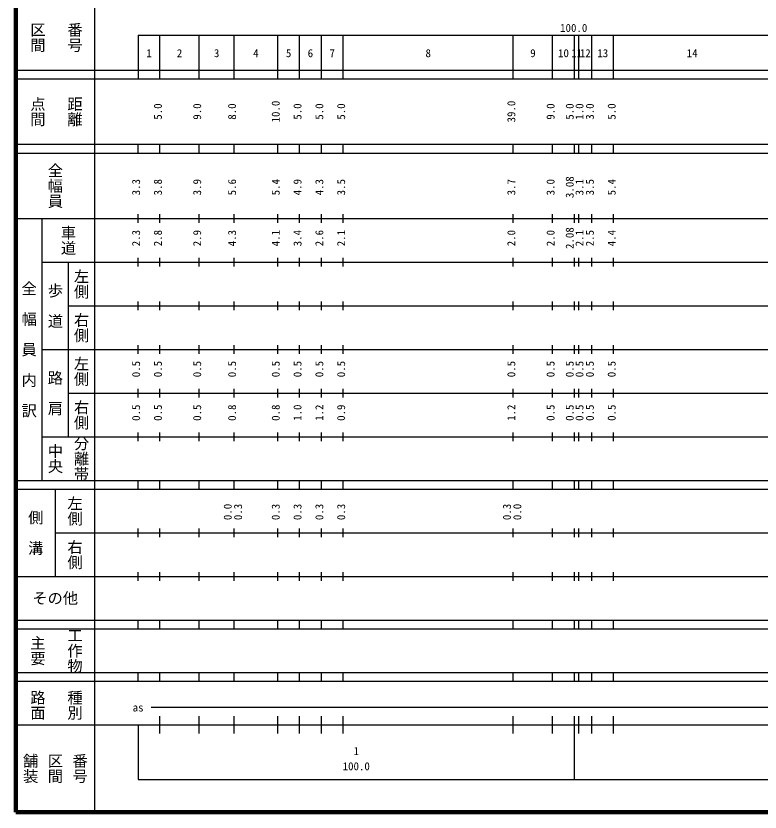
# Model space of a CAD drawing. Units: millimetres on the paper, enlarged 1000 times. Extents: x 40000 to 680000, y 20000 to 380000.
# Drawn here: x 40000 to 210558, y 20000 to 202409 of the extents above; entities that cross this region are included whole.
import ezdxf
from ezdxf.enums import TextEntityAlignment as Align

# ---------------------------------------------------------------- set-up
doc = ezdxf.new("R2010")
doc.units = ezdxf.units.MM
doc.header["$LTSCALE"] = 1000
doc.layers.add('M-TTL', color=2, linetype='Continuous', lineweight=140)
doc.layers.add('M-TTL-BAND', color=7, linetype='Continuous', lineweight=25)
doc.styles.add('@ＭＳ ゴシック', font='')
doc.styles.add('ＭＳ ゴシック', font='')
doc.styles.get('@ＭＳ ゴシック').set_extended_font_data('@MS Gothic')
doc.styles.get('ＭＳ ゴシック').set_extended_font_data('MS Gothic')

msp = doc.modelspace()

# ---------------------------------------------------------------- linework, layer by layer
at = {"layer": 'M-TTL'}
for p, q in [((40000, 380000), (40000, 20000)), ((40000, 20000), (680000, 20000))]:
    msp.add_line(p, q, dxfattribs=at)
at = {"layer": 'M-TTL-BAND'}
for p, q in [((58000, 370000), (58000, 20000)), ((68000, 198000), (579000, 198000)), ((68000, 198000), (68000, 188000)), ((73000, 188000), (73000, 198000)), ((82000, 188000), (82000, 198000)), ((90000, 188000), (90000, 198000)), ((100000, 188000), (100000, 198000)), ((105000, 188000), (105000, 198000)), ((110000, 188000), (110000, 198000)), ((115000, 188000), (115000, 198000)), ((154000, 188000), (154000, 198000)), ((163000, 188000), (163000, 198000)), ((168000, 188000), (168000, 198000)), ((169000, 188000), (169000, 198000)), ((172000, 188000), (172000, 198000)), ((177000, 188000), (177000, 198000)), ((40000, 190000), (579000, 190000)), ((40000, 188000), (579000, 188000)), ((40000, 173000), (579000, 173000)), ((68000, 171000), (68000, 173000)), ((73000, 171000), (73000, 173000)), ((82000, 171000), (82000, 173000)), ((90000, 171000), (90000, 173000)), ((100000, 171000), (100000, 173000)), ((105000, 171000), (105000, 173000)), ((110000, 171000), (110000, 173000)), ((115000, 171000), (115000, 173000)), ((154000, 171000), (154000, 173000)), ((163000, 171000), (163000, 173000)), ((168000, 171000), (168000, 173000)), ((169000, 171000), (169000, 173000)), ((172000, 171000), (172000, 173000)), ((177000, 171000), (177000, 173000)), ((40000, 171000), (579000, 171000)), ((68000, 155000), (68000, 157000)), ((73000, 155000), (73000, 157000)), ((82000, 155000), (82000, 157000)), ((90000, 155000), (90000, 157000)), ((100000, 155000), (100000, 157000)), ((105000, 155000), (105000, 157000)), ((110000, 155000), (110000, 157000)), ((115000, 155000), (115000, 157000)), ((154000, 155000), (154000, 157000)), ((163000, 155000), (163000, 157000)), ((168000, 155000), (168000, 157000)), ((169000, 155000), (169000, 157000)), ((172000, 155000), (172000, 157000)), ((177000, 155000), (177000, 157000)), ((40000, 156000), (579000, 156000)), ((46000, 96000), (46000, 156000)), ((46000, 146000), (579000, 146000)), ((52000, 146000), (52000, 106000)), ((68000, 145000), (68000, 147000)), ((73000, 145000), (73000, 147000)), ((82000, 145000), (82000, 147000)), ((90000, 145000), (90000, 147000)), ((100000, 145000), (100000, 147000)), ((105000, 145000), (105000, 147000)), ((110000, 145000), (110000, 147000)), ((115000, 145000), (115000, 147000)), ((154000, 145000), (154000, 147000)), ((163000, 145000), (163000, 147000)), ((168000, 145000), (168000, 147000)), ((169000, 145000), (169000, 147000)), ((172000, 145000), (172000, 147000)), ((177000, 145000), (177000, 147000)), ((68000, 135000), (68000, 137000)), ((73000, 135000), (73000, 137000)), ((82000, 135000), (82000, 137000)), ((90000, 135000), (90000, 137000)), ((100000, 135000), (100000, 137000)), ((105000, 135000), (105000, 137000)), ((110000, 135000), (110000, 137000)), ((115000, 135000), (115000, 137000)), ((154000, 135000), (154000, 137000)), ((163000, 135000), (163000, 137000)), ((168000, 135000), (168000, 137000)), ((169000, 135000), (169000, 137000)), ((172000, 135000), (172000, 137000)), ((177000, 135000), (177000, 137000)), ((52000, 136000), (579000, 136000)), ((46000, 126000), (579000, 126000)), ((68000, 125000), (68000, 127000)), ((73000, 125000), (73000, 127000)), ((82000, 125000), (82000, 127000)), ((90000, 125000), (90000, 127000)), ((100000, 125000), (100000, 127000)), ((105000, 125000), (105000, 127000)), ((110000, 125000), (110000, 127000)), ((115000, 125000), (115000, 127000)), ((154000, 125000), (154000, 127000)), ((163000, 125000), (163000, 127000)), ((168000, 125000), (168000, 127000)), ((169000, 125000), (169000, 127000)), ((172000, 125000), (172000, 127000)), ((177000, 125000), (177000, 127000)), ((68000, 115000), (68000, 117000)), ((73000, 115000), (73000, 117000)), ((82000, 115000), (82000, 117000)), ((90000, 115000), (90000, 117000)), ((100000, 115000), (100000, 117000)), ((105000, 115000), (105000, 117000)), ((110000, 115000), (110000, 117000)), ((115000, 115000), (115000, 117000)), ((154000, 115000), (154000, 117000)), ((163000, 115000), (163000, 117000)), ((168000, 115000), (168000, 117000)), ((169000, 115000), (169000, 117000)), ((172000, 115000), (172000, 117000)), ((177000, 115000), (177000, 117000)), ((52000, 116000), (579000, 116000)), ((46000, 106000), (579000, 106000)), ((68000, 105000), (68000, 107000)), ((73000, 105000), (73000, 107000)), ((82000, 105000), (82000, 107000)), ((90000, 105000), (90000, 107000)), ((100000, 105000), (100000, 107000)), ((105000, 105000), (105000, 107000)), ((110000, 105000), (110000, 107000)), ((115000, 105000), (115000, 107000)), ((154000, 105000), (154000, 107000)), ((163000, 105000), (163000, 107000)), ((168000, 105000), (168000, 107000)), ((169000, 105000), (169000, 107000)), ((172000, 105000), (172000, 107000)), ((177000, 105000), (177000, 107000)), ((40000, 96000), (579000, 96000)), ((68000, 94000), (68000, 96000)), ((73000, 94000), (73000, 96000)), ((82000, 94000), (82000, 96000)), ((90000, 94000), (90000, 96000)), ((100000, 94000), (100000, 96000)), ((105000, 94000), (105000, 96000)), ((110000, 94000), (110000, 96000)), ((115000, 94000), (115000, 96000)), ((154000, 94000), (154000, 96000)), ((163000, 94000), (163000, 96000)), ((168000, 94000), (168000, 96000)), ((169000, 94000), (169000, 96000)), ((172000, 94000), (172000, 96000)), ((177000, 94000), (177000, 96000)), ((40000, 94000), (579000, 94000)), ((49000, 94000), (49000, 74000)), ((49000, 84000), (579000, 84000)), ((68000, 83000), (68000, 85000)), ((73000, 83000), (73000, 85000)), ((82000, 83000), (82000, 85000)), ((90000, 83000), (90000, 85000)), ((100000, 83000), (100000, 85000)), ((105000, 83000), (105000, 85000)), ((110000, 83000), (110000, 85000)), ((115000, 83000), (115000, 85000)), ((154000, 83000), (154000, 85000)), ((163000, 83000), (163000, 85000)), ((168000, 83000), (168000, 85000)), ((169000, 83000), (169000, 85000)), ((172000, 83000), (172000, 85000)), ((177000, 83000), (177000, 85000)), ((68000, 73000), (68000, 75000)), ((73000, 73000), (73000, 75000)), ((82000, 73000), (82000, 75000)), ((90000, 73000), (90000, 75000)), ((100000, 73000), (100000, 75000)), ((105000, 73000), (105000, 75000)), ((110000, 73000), (110000, 75000)), ((115000, 73000), (115000, 75000)), ((154000, 73000), (154000, 75000)), ((163000, 73000), (163000, 75000)), ((168000, 73000), (168000, 75000)), ((169000, 73000), (169000, 75000)), ((172000, 73000), (172000, 75000)), ((177000, 73000), (177000, 75000)), ((40000, 74000), (579000, 74000)), ((40000, 64000), (579000, 64000)), ((68000, 62000), (68000, 64000)), ((73000, 62000), (73000, 64000)), ((82000, 62000), (82000, 64000)), ((90000, 62000), (90000, 64000)), ((100000, 62000), (100000, 64000)), ((105000, 62000), (105000, 64000)), ((110000, 62000), (110000, 64000)), ((115000, 62000), (115000, 64000)), ((154000, 62000), (154000, 64000)), ((163000, 62000), (163000, 64000)), ((168000, 62000), (168000, 64000)), ((169000, 62000), (169000, 64000)), ((172000, 62000), (172000, 64000)), ((177000, 62000), (177000, 64000)), ((40000, 62000), (579000, 62000)), ((40000, 52000), (579000, 52000)), ((68000, 50000), (68000, 52000)), ((73000, 50000), (73000, 52000)), ((82000, 50000), (82000, 52000)), ((90000, 50000), (90000, 52000)), ((100000, 50000), (100000, 52000)), ((105000, 50000), (105000, 52000)), ((110000, 50000), (110000, 52000)), ((115000, 50000), (115000, 52000)), ((154000, 50000), (154000, 52000)), ((163000, 50000), (163000, 52000)), ((168000, 50000), (168000, 52000)), ((169000, 50000), (169000, 52000)), ((172000, 50000), (172000, 52000)), ((177000, 50000), (177000, 52000)), ((40000, 50000), (579000, 50000)), ((71000, 44000), (565000, 44000)), ((73000, 38000), (73000, 42000)), ((82000, 38000), (82000, 42000)), ((90000, 38000), (90000, 42000)), ((100000, 38000), (100000, 42000)), ((105000, 38000), (105000, 42000)), ((110000, 38000), (110000, 42000)), ((115000, 38000), (115000, 42000)), ((154000, 38000), (154000, 42000)), ((163000, 38000), (163000, 42000)), ((168000, 27500), (168000, 42000)), ((169000, 38000), (169000, 42000)), ((172000, 38000), (172000, 42000)), ((177000, 38000), (177000, 42000)), ((40000, 40000), (579000, 40000)), ((68000, 40000), (68000, 27500)), ((68000, 27500), (579000, 27500))]:
    msp.add_line(p, q, dxfattribs=at)

# ---------------------------------------------------------------- texts
at = {"layer": 'M-TTL-BAND', "style": '@ＭＳ ゴシック'}
for s, p in [('番号', (53500, 197500)), ('区間', (45000, 197500)), ('点間', (45000, 180500)), ('距離', (53500, 180500)), ('全幅員', (49000, 163500)), ('車道', (52000, 151000)), ('左側', (55000, 141000)), ('全\u3000幅\u3000員\u3000内\u3000訳', (43000, 126000)), ('歩\u3000道', (49000, 136000)), ('右側', (55000, 131000)), ('左側', (55000, 121000)), ('路\u3000肩', (49000, 116000)), ('右側', (55000, 111000)), ('分離帯', (55000, 101000)), ('中央', (49000, 101000)), ('左側', (53500, 89000)), ('側\u3000溝', (44500, 84000)), ('右側', (53500, 79000)), ('主要', (45000, 57000)), ('工作物', (53500, 57000)), ('路面', (45000, 44500)), ('種別', (53500, 44500)), ('舗装', (43333, 30000)), ('区間', (49000, 30000)), ('番号', (54667, 30000))]:
    msp.add_text(s, height=2566, rotation=270, dxfattribs=at).set_placement(p, align=Align.MIDDLE_CENTER)
at = {"layer": 'M-TTL-BAND', "style": 'ＭＳ ゴシック'}
for s, p in [('100.0', (167844, 198195)), ('1', (70500, 192405)), ('2', (77500, 192405)), ('3', (86000, 192405)), ('4', (95000, 192405)), ('5', (102500, 192405)), ('6', (107500, 192405)), ('7', (112500, 192405)), ('8', (134500, 192405)), ('9', (158500, 192405)), ('10', (165500, 192405)), ('11', (168500, 192405)), ('12', (170500, 192405)), ('13', (174500, 192405)), ('14', (195000, 192405)), ('as', (68000, 42500)), ('1', (118000, 32523)), ('100.0', (118000, 29033))]:
    msp.add_text(s, height=1833, dxfattribs=at).set_placement(p, align=Align.BOTTOM_CENTER)
for s, p in [('10.0', (101000, 180500)), ('39.0', (155000, 180500)), ('5.0', (74000, 180500)), ('9.0', (83000, 180500)), ('8.0', (91000, 180500)), ('5.0', (106000, 180500)), ('5.0', (111000, 180500)), ('5.0', (116000, 180500)), ('9.0', (164000, 180500)), ('5.0', (168383, 180500)), ('1.0', (170621, 180500)), ('3.0', (173000, 180500)), ('5.0', (178000, 180500)), ('3.3', (69000, 163174)), ('3.8', (74000, 163174)), ('3.9', (83000, 163174)), ('5.6', (91000, 163174)), ('5.4', (101000, 163174)), ('4.9', (106000, 163174)), ('4.3', (111000, 163174)), ('3.5', (116000, 163174)), ('3.7', (155000, 163174)), ('3.0', (164000, 163174)), ('3.08', (168383, 163174)), ('3.1', (170621, 163174)), ('3.5', (173000, 163174)), ('5.4', (178000, 163174)), ('2.8', (74000, 151500)), ('2.9', (83000, 151500)), ('4.1', (101000, 151500)), ('3.4', (106000, 151500)), ('2.6', (111000, 151500)), ('2.1', (116000, 151500)), ('2.0', (155000, 151500)), ('2.0', (164000, 151500)), ('2.08', (168383, 151500)), ('2.1', (170621, 151500)), ('4.4', (178000, 151500)), ('2.3', (69000, 151500)), ('4.3', (91000, 151500)), ('2.5', (173000, 151500)), ('0.5', (69000, 121500)), ('0.5', (74000, 121500)), ('0.5', (83000, 121500)), ('0.5', (91000, 121500)), ('0.5', (101000, 121500)), ('0.5', (106000, 121500)), ('0.5', (111000, 121500)), ('0.5', (116000, 121500)), ('0.5', (155000, 121500)), ('0.5', (164000, 121500)), ('0.5', (168383, 121500)), ('0.5', (170621, 121500)), ('0.5', (173000, 121500)), ('0.5', (178000, 121500)), ('0.5', (69000, 111500)), ('0.5', (74000, 111500)), ('0.5', (83000, 111500)), ('0.8', (91000, 111500)), ('0.8', (101000, 111500)), ('1.0', (106000, 111500)), ('1.2', (111000, 111500)), ('0.9', (116000, 111500)), ('1.2', (155000, 111500)), ('0.5', (164000, 111500)), ('0.5', (168383, 111500)), ('0.5', (170621, 111500)), ('0.5', (173000, 111500)), ('0.5', (178000, 111500)), ('0.0', (90000, 88764)), ('0.3', (92370, 88764)), ('0.3', (101000, 88764)), ('0.3', (106000, 88764)), ('0.3', (111000, 88764)), ('0.3', (116000, 88764)), ('0.3', (154000, 88764)), ('0.0', (156370, 88764))]:
    msp.add_text(s, height=1833, rotation=90, dxfattribs=at).set_placement(p, align=Align.BOTTOM_CENTER)
msp.add_text('その他', height=2566, dxfattribs=at).set_placement((49000, 69000), align=Align.MIDDLE_CENTER)

doc.saveas('drawing.dxf')
